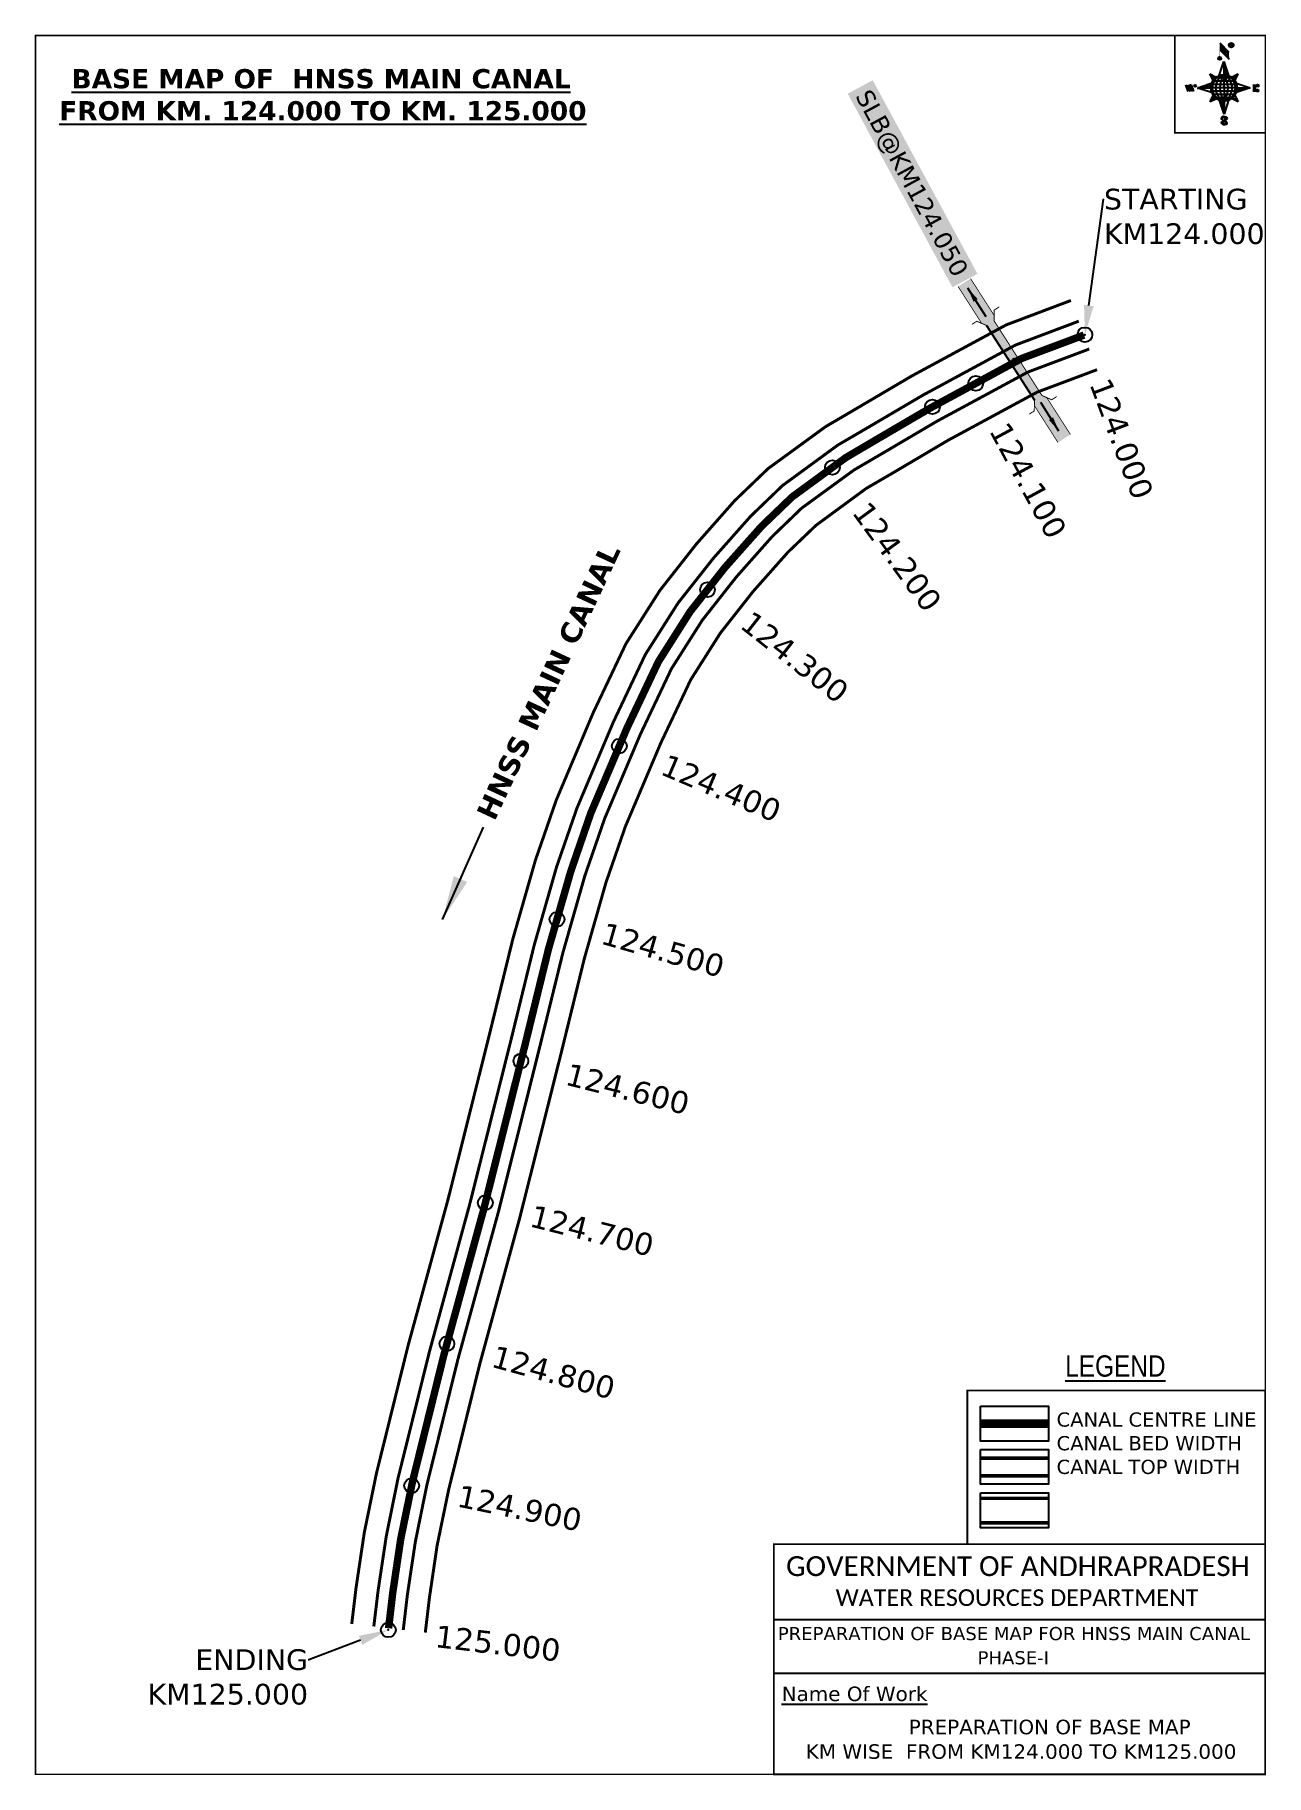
# Model space of a CAD drawing. Header units: inches. Extents: x 763496 to 764328, y 1699835 to 1701012.
import ezdxf
from ezdxf import colors
from ezdxf.entities.mleader import LeaderData, LeaderLine
from ezdxf.enums import TextEntityAlignment as Align
from ezdxf.math import Vec2, Vec3

# ---------------------------------------------------------------- set-up
doc = ezdxf.new("R2010")
doc.units = ezdxf.units.IN
doc.header["$MEASUREMENT"] = 0
doc.header["$PDMODE"] = 32
doc.header["$PDSIZE"] = 10
doc.linetypes.add('ACAD_ISO02W100', pattern=[15, 12, -3])
doc.linetypes.add('HIDDEN2', pattern=[0.1875, 0.125, -0.0625])
for name, color, linetype in [('AQUADUCT', 1, 'Continuous'), ('bord', 1, 'Continuous'), ('CANAL1', 1, 'Continuous'), ('CSMark', 72, 'Continuous'), ('DCBMS', 232, 'Continuous'), ('PAGE', 7, 'Continuous'), ('STRUCTURE', 5, 'Continuous'), ('TEXT', 7, 'Continuous')]:
    doc.layers.add(name, color=color, linetype=linetype)
doc.styles.add('ARIALN', font='ARIALN_1.TTF')
doc.styles.get("Standard").update_dxf_attribs({"font": 'verdana_0.ttf'})
doc.dimstyles.get("Standard").update_dxf_attribs({"dimtxt": 0.18, "dimasz": 0.18, "dimexe": 0.18, "dimexo": 0.0625, "dimgap": 0.09, "dimtad": 0, "dimtih": 1, "dimtoh": 1, "dimdec": 4, "dimzin": 0, "dimdsep": 46, "dimtxsty": 'Standard', "dimcen": 0.09, "dimadec": 0, "dimazin": 0, "dimtfac": 1, "dimtdec": 4, "dimtofl": 0, "dimtmove": 0, "dimatfit": 3, "dimfxl": 0, "dimtolj": 1, "dimtzin": 0, "dimarcsym": 0})
pattern_1 = [(267.297113149, (-8720374.938, 50637915.138), (10.5367255337, -0.497431438), [])]
pattern_2 = [(357.297113149, (-8720374.938, 50637915.138), (0.497431438, 10.5367255337), [])]

# ---------------------------------------------------------------- blocks, each defined once
blk = doc.blocks.new('*X16')
at = {"color": 0, "linetype": 'Continuous'}
for p, q in [((6321.6, 240.5), (6322.3, 241.2)), ((6321.6, 240.3), (6322.3, 241)), ((6321.6, 240.1), (6322.3, 240.8)), ((6321.6, 239.9), (6322.4, 240.7)), ((6321.6, 239.8), (6322.4, 240.6)), ((6321.6, 239.6), (6322.5, 240.5)), ((6321.6, 239.4), (6322.5, 240.3)), ((6321.6, 239.2), (6322.6, 240.2)), ((6321.7, 239.1), (6322.6, 240.1)), ((6321.8, 240.8), (6322.4, 241.4)), ((6321.8, 239), (6322.7, 240)), ((6321.8, 239), (6322.8, 239.9)), ((6321.9, 238.9), (6322.9, 239.8)), ((6322, 238.8), (6323, 239.7)), ((6322.1, 241.3), (6322.4, 241.6)), ((6322.1, 238.7), (6323.1, 239.6)), ((6322.2, 238.6), (6323.1, 239.6)), ((6322.3, 238.5), (6323.2, 239.5)), ((6322.4, 238.5), (6323.3, 239.4)), ((6322.5, 238.4), (6323.4, 239.3)), ((6322.7, 238.4), (6323.6, 239.3)), ((6322.8, 238.3), (6323.7, 239.2)), ((6322.9, 238.3), (6323.8, 239.1)), ((6323.1, 238.2), (6323.9, 239.1)), ((6323.2, 238.2), (6324, 239)), ((6323.3, 238.2), (6324.2, 239)), ((6323.5, 238.1), (6324.3, 238.9)), ((6323.7, 238.1), (6324.4, 238.9)), ((6323.8, 238.1), (6324.6, 238.8)), ((6324.1, 238.2), (6324.7, 238.8)), ((6324.3, 238.3), (6324.9, 238.8)), ((6324.6, 238.3), (6325.1, 238.8)), ((6324.8, 238.4), (6325.2, 238.8)), ((6325.1, 238.5), (6325.4, 238.8)), ((6325.4, 238.6), (6325.6, 238.8))]:
    blk.add_line(p, q, dxfattribs=at)
blk = doc.blocks.new('*X15')
at = {"color": 0, "linetype": 'Continuous'}
for p, q in [((6324.4, 240.3), (6324.5, 240.4)), ((6324.6, 240.3), (6324.8, 240.5)), ((6324.7, 240.2), (6325, 240.5)), ((6324.8, 240.2), (6325.2, 240.6)), ((6325, 240.1), (6325.5, 240.6)), ((6325.1, 240.1), (6325.6, 240.6)), ((6325.2, 240), (6325.8, 240.6)), ((6325.3, 240), (6326, 240.6)), ((6325.4, 239.9), (6326.1, 240.6)), ((6325.5, 239.8), (6326.2, 240.5)), ((6325.6, 239.8), (6326.3, 240.5)), ((6325.7, 239.7), (6326.5, 240.4)), ((6325.9, 239.6), (6326.6, 240.3)), ((6326, 239.5), (6326.7, 240.3)), ((6326, 239.4), (6326.8, 240.2)), ((6326.1, 239.3), (6327, 240.2)), ((6326.2, 239.3), (6327.1, 240.1)), ((6326.3, 239.2), (6327.1, 240)), ((6326.4, 239.1), (6327.2, 239.9)), ((6326.5, 239), (6327.3, 239.8)), ((6326.5, 238.9), (6327.4, 239.7)), ((6326.6, 238.8), (6327.5, 239.6)), ((6326.7, 238.7), (6327.5, 239.5)), ((6326.8, 238.6), (6327.6, 239.4)), ((6326.8, 238.5), (6327.7, 239.3)), ((6326.8, 236.5), (6327.4, 237)), ((6326.9, 238.3), (6327.8, 239.2)), ((6326.9, 238.2), (6327.9, 239.1)), ((6326.9, 236.8), (6327.6, 237.4)), ((6327, 238.1), (6327.8, 239)), ((6327, 237.9), (6327.8, 238.8)), ((6327, 237.8), (6327.8, 238.6)), ((6327, 237.6), (6327.8, 238.4)), ((6327, 237.4), (6327.8, 238.2)), ((6327, 237.3), (6327.8, 238)), ((6327, 237.1), (6327.8, 237.9))]:
    blk.add_line(p, q, dxfattribs=at)
blk = doc.blocks.new('H')
at = {"layer": 'bord', "extrusion": (0.000427885, 0.004792, 0.999988)}
h = blk.add_hatch(dxfattribs=at)
h.set_pattern_fill('LINE', color=8, scale=84.387686, angle=-2.7029, style=0)
h.set_pattern_definition(pattern_2)
h.paths.add_polyline_path([(-492, 786, -0.090992), (-448, 775), (-486, 912)])
h = blk.add_hatch(dxfattribs=at)
h.set_pattern_fill('LINE', color=8, scale=84.387686, angle=-92.7029, style=0)
h.set_pattern_definition(pattern_1)
h.paths.add_polyline_path([(-625, 665, -0.090992), (-615, 710), (-751, 671)])
h = blk.add_hatch(dxfattribs=at)
h.set_pattern_fill('LINE', color=8, scale=84.387686, angle=-2.7029, style=0)
h.set_pattern_definition(pattern_2)
h.paths.add_polyline_path([(-504, 533, -0.090992), (-549, 543), (-510, 406)])
h = blk.add_hatch(dxfattribs=at)
h.set_pattern_fill('LINE', color=8, scale=84.387686, angle=-92.7029, style=0)
h.set_pattern_definition(pattern_1)
h.paths.add_polyline_path([(-246, 647), (-372, 653, -0.090992), (-382, 609)])
for p, q in [((-519, 1020, -1217), (-435, 927, -1216)), ((-516, 1087, -1217), (-432, 994, -1217)), ((-538, 774, -1216), (-487, 906, -1216)), ((-487, 906, -1216), (-493, 780, -1216)), ((-487, 906, -1216), (-448, 769, -1216)), ((-865, 701, -1215), (-847, 638, -1215)), ((-847, 700, -1215), (-829, 637, -1215)), ((-829, 699, -1215), (-811, 636, -1215)), ((-829, 699, -1215), (-811, 698, -1215)), ((-811, 698, -1215), (-794, 635, -1215)), ((-752, 665, -1215), (-615, 704, -1215)), ((-627, 794, -1216), (-567, 760, -1216)), ((-627, 794, -1216), (-584, 747, -1215)), ((-599, 731, -1215), (-627, 794, -1216)), ((-421, 753, -1216), (-359, 781, -1216)), ((-359, 781, -1216), (-405, 739, -1216)), ((-359, 781, -1216), (-392, 721, -1215)), ((-379, 693, -1215), (-246, 641, -1215)), ((-213, 669, -1215), (-217, 601, -1215)), ((-752, 665, -1215), (-625, 659, -1215)), ((-619, 614, -1215), (-752, 665, -1215)), ((-639, 526, -1214), (-606, 585, -1215)), ((-639, 526, -1214), (-593, 568, -1215)), ((-577, 553, -1215), (-639, 526, -1214)), ((-511, 400, -1214), (-549, 537, -1214)), ((-460, 533, -1215), (-511, 400, -1214)), ((-505, 527, -1214), (-511, 400, -1214)), ((-371, 513, -1214), (-431, 546, -1215)), ((-371, 513, -1214), (-414, 560, -1215)), ((-399, 576, -1215), (-371, 513, -1214)), ((-246, 641, -1215), (-383, 603, -1215)), ((-373, 647, -1215), (-246, 641, -1215)), ((-197, 600, -1215), (-194, 668, -1215))]:
    blk.add_line(p, q, dxfattribs=at)
at = {"layer": 'bord', "color": 8, "linetype": 'ByBlock', "extrusion": (0.000427885, 0.004792, 0.999988)}
for p, q in [((-375, 679, -1215), (-620, 691, -1215)), ((-386, 711, -1215), (-605, 722, -1215)), ((-411, 744, -1216), (-578, 752, -1216)), ((-493, 780, -1216), (-505, 527, -1214)), ((-373, 647, -1215), (-625, 659, -1215)), ((-378, 616, -1215), (-623, 628, -1215)), ((-392, 585, -1215), (-611, 595, -1215)), ((-420, 555, -1215), (-587, 562, -1215))]:
    blk.add_line(p, q, dxfattribs=at)
at = {"layer": 'bord', "extrusion": (0.000427885, 0.004792, 0.999988), "elevation": -1212}
for points, const_width in [([(-522, 960), (-516, 1093)], 1.61), ([(-434, 933), (-428, 1066)], 1.61), ([(-870, 707), (-846, 706)], 0.642), ([(-829, 643), (-821, 678)], 0.642), ([(-793, 641), (-782, 694)], 0.642), ([(-223, 676), (-174, 673)], 0.706), ([(-829, 643), (-855, 644)], 0.642), ([(-811, 642), (-784, 641)], 0.642), ([(-177, 605), (-226, 607)], 0.706), ([(-195, 645), (-185, 644)], 0.706)]:
    blk.add_lwpolyline(points, dxfattribs=dict(at, const_width=const_width))
for points, const_width in [([(-414, 1073, 1), (-398, 1058, 1)], 22.3), ([(-530, 950, 1), (-520, 939, 1)], 14.8), ([(-776, 697, 1), (-769, 690, 1)], 8.9), ([(-180, 618, 1), (-173, 611, 1)], 9.79), ([(-178, 667, 1), (-171, 660, 1)], 9.79), ([(-490, 362, 1), (-498, 369, 1)], 11.1), ([(-525, 322, 1), (-533, 329, 1)], 11.1)]:
    blk.add_lwpolyline(points, format="xyb", close=True, dxfattribs=dict(at, const_width=const_width))
for points in [[(-537, 317), (-531, 310), (-520, 307), (-505, 307), (-494, 310), (-486, 318), (-487, 326), (-491, 333), (-494, 336), (-503, 341), (-522, 347), (-530, 352), (-534, 355), (-537, 363), (-537, 373), (-530, 381), (-520, 384), (-504, 384), (-493, 380), (-487, 373)], [(-522, 348), (-526, 354), (-528, 361), (-528, 371), (-526, 375), (-521, 381), (-515, 384)], [(-505, 307), (-499, 312), (-497, 319), (-497, 327), (-501, 335), (-509, 343)]]:
    blk.add_lwpolyline(points, dxfattribs=at)
at = {"layer": 'bord', "extrusion": (0.000427885, 0.004792, 0.999988)}
for centre, radius in [((-406, 1065, -1212), 22.3), ((-525, 944, -1212), 14.8), ((-773, 694, -1212), 8.9), ((-498, 659, -1212), 127), ((-177, 615, -1212), 9.79), ((-174, 663, -1212), 9.79), ((-494, 365, -1212), 11.1), ((-529, 325, -1212), 11.1)]:
    blk.add_circle(centre, radius, dxfattribs=at)
at = {"layer": 'bord', "color": 8, "linetype": 'ByBlock', "extrusion": (0.000427885, 0.004792, 0.999988)}
for centre, radius, start, end in [((-482, 658, -1212), 128, 94.9254, 259.6691), ((-437, 656, -1212), 141, 113.2864, 241.308), ((-316, 651, -1212), 222, 142.5892, 212.0053), ((-560, 662, -1212), 141, 293.2864, 61.308), ((-681, 668, -1212), 222, 322.5892, 32.0053), ((-515, 660, -1212), 128, 274.9254, 79.6691)]:
    blk.add_arc(centre, radius, start, end, dxfattribs=at)
at = {"layer": 'bord', "extrusion": (0.000427885, 0.004792, 0.999988)}
for points in [[(-516, 1093, -1212), (-431, 1000, -1212), (-519, 1026, -1212), (-434, 933, -1212)], [(-864, 707, -1212), (-846, 706, -1212), (-846, 644, -1212), (-829, 643, -1212)], [(-829, 705, -1212), (-811, 704, -1212), (-811, 642, -1212), (-793, 641, -1212)], [(-193, 674, -1212), (-197, 606, -1212), (-213, 675, -1212), (-216, 607, -1212)]]:
    blk.add_solid(points, dxfattribs=at)
at = {"layer": 'bord', "extrusion": (0.000427885, 0.004792, 0.999988), "xscale": 7.977342409717546, "yscale": 7.977342408231451, "zscale": 7.977342408476333, "rotation": 138.0840426661453}
for name, p in [('*X15', (38301, -31929, -1212)), ('*X16', (38314, -31951, -1212))]:
    blk.add_blockref(name, p, dxfattribs=at)
blk = doc.blocks.new('SLB')
at = {"layer": 'STRUCTURE'}
h = blk.add_hatch(dxfattribs=at)
h.set_pattern_fill('DOTS', color=6, scale=20, angle=320.3722, style=0)
h.set_pattern_definition([(320.372247934, (-159.4327, -72.9564), (1.2786241598, 0.5641323054), [0, -1.25])])
h.paths.add_polyline_path([(769699.5, 1706871.1), (769699.5, 1706861.1), (769729.1, 1706861.1), (769732.1, 1706863.1), (769792.1, 1706863.1), (769795.1, 1706861.1), (769824.7, 1706861.1), (769824.7, 1706871.1), (769795.1, 1706871.1), (769792.1, 1706869.1), (769732.1, 1706869.1), (769729.1, 1706871.1)])
at = {"layer": 'STRUCTURE', "color": 6, "linetype": 'ACAD_ISO02W100', "ltscale": 0.5, "const_width": 0.5}
for points in [[(769699.5, 1706871.1), (769729.1, 1706871.1)], [(769795.1, 1706871.1), (769824.7, 1706871.1)], [(769699.5, 1706861.1), (769729.1, 1706861.1)], [(769795.1, 1706861.1), (769824.7, 1706861.1)]]:
    blk.add_lwpolyline(points, dxfattribs=at)
at = {"layer": 'STRUCTURE', "color": 6, "const_width": 0.628}
for points in [[(769726.1, 1706877.1), (769726.1, 1706873.1), (769732.1, 1706869.1), (769792.1, 1706869.1), (769798.1, 1706873.1), (769798.1, 1706877.1)], [(769726.1, 1706855.1), (769726.1, 1706859.1), (769732.1, 1706863.1), (769792.1, 1706863.1), (769798.1, 1706859.1), (769798.1, 1706855.1)]]:
    blk.add_lwpolyline(points, dxfattribs=at)
at = {"layer": 'STRUCTURE', "color": 6}
blk.add_lwpolyline([(769732.1, 1706863.1), (769792.1, 1706863.1)], dxfattribs=at)
blk.add_lwpolyline([(769732.1, 1706863.1), (769792.1, 1706863.1)], dxfattribs=at)
at = {"layer": 'STRUCTURE', "color": 0}
blk.add_circle((769762.1, 1706866.1), 1.24, dxfattribs=at)
for points in [[(769703.8, 1706866), (769726.7, 1706866)], [(769818.6, 1706865.8), (769795.7, 1706865.8)]]:
    blk.add_leader(points, dimstyle='Standard', override={"dimasz": 10, "dimgap": 0.09, "dimtad": 0}, dxfattribs=at)

msp = doc.modelspace()

# ---------------------------------------------------------------- linework, layer by layer
at = {"color": 3}
for p in [(764205.3, 1700809.1), (764131.6, 1700776.3), (764034.7, 1700719.4), (763950.3, 1700636.8), (763890.7, 1700531.1), (763848.6, 1700414), (763824.2, 1700318.3), (763800.2, 1700222.4), (763774.2, 1700127.1), (763750.4, 1700031.2), (763734.6, 1699933.7)]:
    msp.add_point(p, dxfattribs=at)
at = {"layer": 'CANAL1', "color": 200, "const_width": 2}
for points in [[(764195.9, 1700832.3), (764152.2, 1700815.8), (764088.4, 1700781.3), (764050.9, 1700759.2), (764030.1, 1700747), (763991.3, 1700718.7), (763968.6, 1700696.9), (763942.8, 1700667.7), (763918.2, 1700636.4), (763895.2, 1700600.3), (763873, 1700553.5), (763848.1, 1700494.6), (763834, 1700453.9), (763818.7, 1700400.5), (763802.7, 1700335.2), (763775, 1700224.8), (763748, 1700126), (763726.6, 1700039.6), (763718.4, 1699999.6), (763712.8, 1699962.1), (763709.9, 1699937.7)], [(764213.5, 1700785.5), (764173, 1700770.3), (764112.9, 1700737.8), (764076.2, 1700716.1), (764057.5, 1700705.2), (764023.6, 1700680.3), (764004.7, 1700662.2), (763981.2, 1700635.7), (763959, 1700607.5), (763939, 1700576), (763918.7, 1700533.1), (763894.8, 1700476.7), (763881.7, 1700438.9), (763867.1, 1700387.6), (763851.3, 1700323.2), (763823.4, 1700212.1), (763796.4, 1700113.4), (763775.4, 1700028.5), (763767.6, 1699990.8), (763762.4, 1699955.5), (763759.6, 1699931.9)]]:
    msp.add_lwpolyline(points, dxfattribs=at)
at = {"layer": 'CANAL1', "color": 5, "const_width": 2}
for points in [[(764201.2, 1700818.3), (764158.5, 1700802.2), (764095.7, 1700768.2), (764058.5, 1700746.3), (764038.3, 1700734.5), (764001, 1700707.2), (763979.5, 1700686.5), (763954.3, 1700658.1), (763930.4, 1700627.8), (763908.3, 1700593), (763886.7, 1700547.4), (763862.1, 1700489.2), (763848.3, 1700449.4), (763833.2, 1700396.6), (763817.3, 1700331.6), (763789.5, 1700221), (763762.5, 1700122.2), (763741.2, 1700036.3), (763733.2, 1699996.9), (763727.7, 1699960.2), (763724.8, 1699936)], [(763744.7, 1699933.6), (763747.5, 1699957.5), (763752.9, 1699993.4), (763760.7, 1700031.8), (763781.8, 1700117.2), (763808.9, 1700215.9), (763836.7, 1700326.8), (763852.6, 1700391.5), (763867.4, 1700443.4), (763880.8, 1700482.1), (763905, 1700539.2), (763925.9, 1700583.3), (763946.8, 1700616.2), (763969.7, 1700645.3), (763993.9, 1700672.6), (764013.9, 1700691.9), (764049.3, 1700717.7), (764068.6, 1700729), (764105.6, 1700750.8), (764166.8, 1700783.9), (764208.3, 1700799.5)]]:
    msp.add_lwpolyline(points, dxfattribs=at)
at = {"layer": 'CANAL1', "color": 1, "linetype": 'HIDDEN2', "ltscale": 100, "const_width": 5}
msp.add_lwpolyline([(764204.7, 1700808.9), (764162.6, 1700793.1), (764100.7, 1700759.5), (764063.5, 1700737.7), (764043.8, 1700726.1), (764007.5, 1700699.5), (763986.7, 1700679.5), (763962, 1700651.7), (763938.6, 1700622), (763917.1, 1700588.1), (763895.9, 1700543.3), (763871.4, 1700485.7), (763857.9, 1700446.4), (763842.9, 1700394.1), (763827, 1700329.2), (763799.2, 1700218.5), (763772.2, 1700119.7), (763751, 1700034.1), (763743, 1699995.2), (763737.6, 1699958.8), (763734.8, 1699934.8)], dxfattribs=at)
at = {"layer": 'CANAL1', "color": 1, "linetype": 'HIDDEN2', "ltscale": 100, "const_width": 6, "elevation": -0.4}
msp.add_lwpolyline([(764180.8, 1700073.1), (764134.8, 1700073.1)], dxfattribs=at)
at = {"layer": 'CANAL1', "color": 5, "const_width": 2.4, "elevation": -0.4}
for points in [[(764180.8, 1700049.8), (764134.8, 1700049.8)], [(764180.8, 1700037.8), (764134.8, 1700037.8)]]:
    msp.add_lwpolyline(points, dxfattribs=at)
at = {"layer": 'CANAL1', "color": 200, "const_width": 2.4, "elevation": -0.4}
for points in [[(764180.8, 1700022.6), (764134.8, 1700022.6)], [(764180.8, 1700006.1), (764134.8, 1700006.1)]]:
    msp.add_lwpolyline(points, dxfattribs=at)
at = {"layer": 'PAGE', "const_width": 1}
msp.add_lwpolyline([(763496.2, 1701011.4), (763496.2, 1699836.1), (764327.2, 1699836.1), (764327.2, 1701011.4), (763496.2, 1701011.4)], dxfattribs=at)
at = {"layer": 'PAGE'}
for points, const_width in [([(764327.2, 1701011.4), (764266.1, 1701011.4), (764266.1, 1700945.6), (764327.2, 1700945.6)], 1), ([(764327.2, 1699991.7), (764125.9, 1699991.7), (764125.9, 1700095.5), (764327.2, 1700095.5)], 1.2), ([(763995.1, 1699991.7), (764327.2, 1699991.7), (764327.2, 1699836.1), (763995.1, 1699836.1)], 1.2)]:
    msp.add_lwpolyline(points, close=True, dxfattribs=dict(at, const_width=const_width))
at = {"layer": 'PAGE', "elevation": -0.4}
for points in [[(764134.8, 1700084.9), (764180.8, 1700084.9), (764180.8, 1700061.3), (764134.8, 1700061.3)], [(764134.8, 1700055.6), (764180.8, 1700055.6), (764180.8, 1700032.1), (764134.8, 1700032.1)], [(764134.8, 1700026.3), (764180.8, 1700026.3), (764180.8, 1700002.8), (764134.8, 1700002.8)]]:
    msp.add_lwpolyline(points, close=True, dxfattribs=at)
at = {"layer": 'PAGE'}
for points in [[(763995.1, 1699940.7), (764327.2, 1699940.7)], [(763995.1, 1699904.4), (764327.2, 1699904.4)]]:
    msp.add_lwpolyline(points, dxfattribs=at)
at = {"layer": 'STRUCTURE', "color": 0}
msp.add_point((764102.3, 1700760.4), dxfattribs=at)

# ---------------------------------------------------------------- block references
at = {"layer": 'AQUADUCT', "color": 1, "xscale": 0.0703495379661093, "yscale": 0.07034953800030053, "zscale": 0.07034953795990817, "rotation": 3.078330607406165}
msp.add_blockref('H', (764336.8, 1700932, 85.4), dxfattribs=at)
at = {"layer": 'STRUCTURE', "color": 0, "rotation": 302.6326671216074}
msp.add_blockref('SLB', (-1088366.3, 1428613.8), dxfattribs=at)

# ---------------------------------------------------------------- texts
at = {"layer": 'CANAL1', "insert": (763793.3, 1700484.9), "char_height": 14, "width": 205.129, "attachment_point": 1, "rotation": 65.0481}
msp.add_mtext('\\pi0.96322;{\\fVerdana|b1|i0|c0|p34;HNSS MAIN CANAL}', dxfattribs=at)
at = {"layer": 'CSMark', "color": 1}
for s, rotation, p in [('124.000', 290.6307, (764215.2, 1700778.7)), ('124.100', 298.406, (764146.8, 1700748.1)), ('124.200', 306.1752, (764053.4, 1700693.5)), ('124.300', 321.7849, (763975.9, 1700617.6)), ('124.400', 337.0372, (763920.4, 1700519.3)), ('124.500', 344.0607, (763879.3, 1700405)), ('124.600', 345.9046, (763855.1, 1700309.7)), ('124.700', 345.9046, (763831, 1700213.9)), ('124.800', 344.7026, (763805.2, 1700119)), ('124.900', 348.4034, (763781.7, 1700024.6)), ('125.000', 353.312, (763766.4, 1699929.6))]:
    msp.add_text(s, height=15, rotation=rotation, dxfattribs=at).set_placement(p, align=Align.MIDDLE_LEFT)
at = {"layer": 'PAGE', "extrusion": (0.000201441, 0.004807, 0.999988), "style": 'ARIALN'}
msp.add_text('%%ULEGEND', height=14.4, rotation=359.9999, dxfattribs=at).set_placement((764225.9, 1700091.7, 8326.1), align=Align.MIDDLE)
at = {"layer": 'PAGE', "extrusion": (0.000201441, 0.004807, 0.999988)}
for s, height, p in [('PREPARATION OF BASE MAP FOR HNSS MAIN CANAL', 8.878, (763997.8, 1699906.4, 8325.2)), ('%%UName Of Work', 9.822, (764000.4, 1699865.2, 8323.8))]:
    msp.add_text(s, height=height, rotation=359.9999, dxfattribs=at).set_placement(p)
for s, height, p in [('PHASE-I', 8.88, (764156.9, 1699894.5, 8325.1)), ('PREPARATION OF BASE MAP', 9.822, (764181.5, 1699847.7, 8323.9)), ('KM WISE  FROM KM124.000 TO KM125.000', 9.822, (764162.2, 1699831.1, 8323.9))]:
    msp.add_text(s, height=height, rotation=359.9999, dxfattribs=at).set_placement(p, align=Align.MIDDLE_CENTER)
at = {"layer": 'PAGE', "extrusion": (0.000201441, 0.004807, 0.999988), "attachment_point": 1, "text_direction": (1, -1e-06, -0.000201)}
for s, insert, char_height, width in [('CANAL CENTRE LINE CANAL BED WIDTH {\\H2.3741x; }CANAL TOP WIDTH{\\H1.9188x; }', (764186.2, 1700080.7, -0.4), 9.6, 168.926), ('\\pi3.5885;{\\fCalibri|b0|i0|c0|p34;\\H1.3333x;GOVERNMENT OF ANDHRAPRADESH\\P\\pi37.073;\\H0.83998x;WATER RESOURCES DEPARTMENT}', (763999.8, 1699983.5, -1.3), 10.059, 321.276)]:
    msp.add_mtext(s, dxfattribs=dict(at, insert=insert, char_height=char_height, width=width))
at = {"layer": 'STRUCTURE', "color": 5, "insert": (764060.5, 1700976.3), "char_height": 12, "width": 141.549, "attachment_point": 1, "rotation": 298.406, "bg_fill": 1, "box_fill_scale": 1.3, "bg_fill_color": 7, "bg_fill_true_color": 16777215, "bg_fill_transparency": 4390977}
msp.add_mtext('SLB@KM124.050', dxfattribs=at)
at = {"layer": 'TEXT', "color": 1, "insert": (763498.8, 1700988.7), "char_height": 13, "width": 379.826, "attachment_point": 1}
msp.add_mtext('\\pi21.755;{\\fVerdana|b1|i0|c0|p34;\\LBASE MAP OF  HNSS MAIN CANAL \\P\\pi13.452;FROM KM. 124.000 TO KM. 125.000}', dxfattribs=at)

# ---------------------------------------------------------------- leaders
at = {"layer": 'CANAL1'}
msp.add_leader([(763771.2, 1700413.8), (763798.9, 1700476.2)], dimstyle='Standard', override={"dimasz": 30, "dimgap": 0.09, "dimtad": 0}, dxfattribs=at)
at = {"layer": 'DCBMS', "color": 5}
ml = msp.add_multileader_mtext('Standard', dxfattribs=at)
ml.set_content('STARTING\\PKM124.000', color=5)
ml.set_leader_properties()
ml.build(insert=Vec2(0, 0))
ml.multileader.update_dxf_attribs({"dogleg_length": 0.36, "arrow_head_size": 20})
ctx = ml.context
ctx.base_point, ctx.char_height, ctx.arrow_head_size, ctx.landing_gap_size, ctx.plane_origin = Vec3(764218.1, 1700900.7), 14, 20, 0.09, Vec3(764362.1, 1700952.4)
notes = []
notes.append((ctx, [(1, (1, 1, 0), (764217.8, 1700900.7), (1, 0), 0.36, [(0, [(764205.3, 1700809.1)], 0, [])])]))
ctx.mtext.insert, ctx.mtext.flow_direction = Vec3(764218.2, 1700907.8), 5
for ctx, leaders in notes:
    for number, flags, end, landing, length, lines in leaders:
        leader = LeaderData()
        leader.index, (leader.has_last_leader_line, leader.has_dogleg_vector, leader.attachment_direction) = number, flags
        leader.last_leader_point, leader.dogleg_vector, leader.dogleg_length = Vec3(end), Vec3(landing), length
        for number, points, colour, breaks in lines:
            line = LeaderLine()
            line.index, line.vertices, line.color, line.breaks = number, Vec3.list(points), colors.encode_raw_color(colour), breaks
            leader.lines.append(line)
        ctx.leaders.append(leader)

# ---------------------------------------------------------------- next in the draw order: leaders
ml = msp.add_multileader_mtext('Standard', dxfattribs=at)
ml.set_content('ENDING \\PKM125.000', color=5)
ml.set_leader_properties()
ml.build(insert=Vec2(0, 0))
ml.multileader.update_dxf_attribs({"dogleg_length": 0.36, "arrow_head_size": 20})
ctx = ml.context
ctx.base_point, ctx.char_height, ctx.arrow_head_size, ctx.landing_gap_size, ctx.plane_origin = Vec3(763573.5, 1699913.5), 14, 20, 0.09, Vec3(763716.8, 1699835.2)
ctx.text_align_type = 2
notes = []
notes.append((ctx, [(0, (1, 1, 0), (763680.9, 1699913.5), (-1, 0), 0.36, [(0, [(763734.6, 1699933.7)], 0, [])])]))
ctx.mtext.insert, ctx.mtext.width, ctx.mtext.alignment, ctx.mtext.flow_direction = Vec3(763680.4, 1699920.6), 108.896, 3, 5
ctx.mtext.has_bg_fill, ctx.mtext.bg_color, ctx.mtext.bg_scale_factor, ctx.mtext.bg_transparency, ctx.mtext.use_window_bg_color = 1, -1027028792, 1.5, 0, 1
for ctx, leaders in notes:
    for number, flags, end, landing, length, lines in leaders:
        leader = LeaderData()
        leader.index, (leader.has_last_leader_line, leader.has_dogleg_vector, leader.attachment_direction) = number, flags
        leader.last_leader_point, leader.dogleg_vector, leader.dogleg_length = Vec3(end), Vec3(landing), length
        for number, points, colour, breaks in lines:
            line = LeaderLine()
            line.index, line.vertices, line.color, line.breaks = number, Vec3.list(points), colors.encode_raw_color(colour), breaks
            leader.lines.append(line)
        ctx.leaders.append(leader)

doc.saveas('drawing.dxf')
